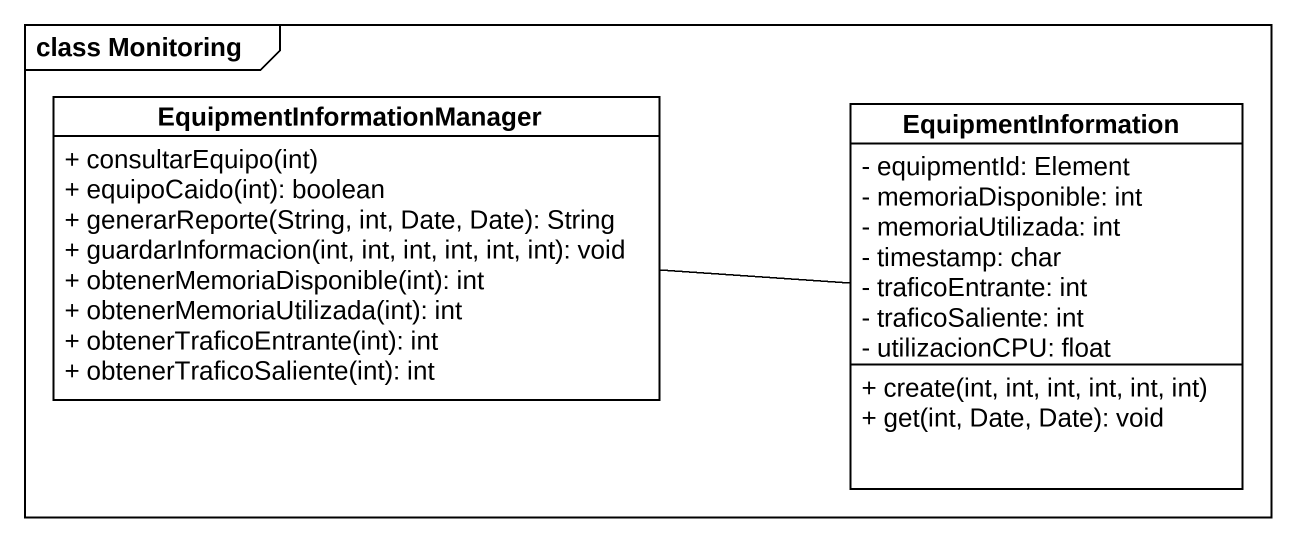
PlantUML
@startuml
mainframe class Monitoring
hide circle
hide empty members
skinparam classAttributeIconSize 0
class EquipmentInformationManager {
  + consultarEquipo(int)
  + equipoCaido(int): boolean
  + generarReporte(String, int, Date, Date): String
  + guardarInformacion(int, int, int, int, int, int): void
  + obtenerMemoriaDisponible(int): int
  + obtenerMemoriaUtilizada(int): int
  + obtenerTraficoEntrante(int): int
  + obtenerTraficoSaliente(int): int
}
class EquipmentInformation {
  - equipmentId: Element
  - memoriaDisponible: int
  - memoriaUtilizada: int
  - timestamp: char
  - traficoEntrante: int
  - traficoSaliente: int
  - utilizacionCPU: float
  + create(int, int, int, int, int, int)
  + get(int, Date, Date): void
}
EquipmentInformationManager -right- EquipmentInformation
@enduml
